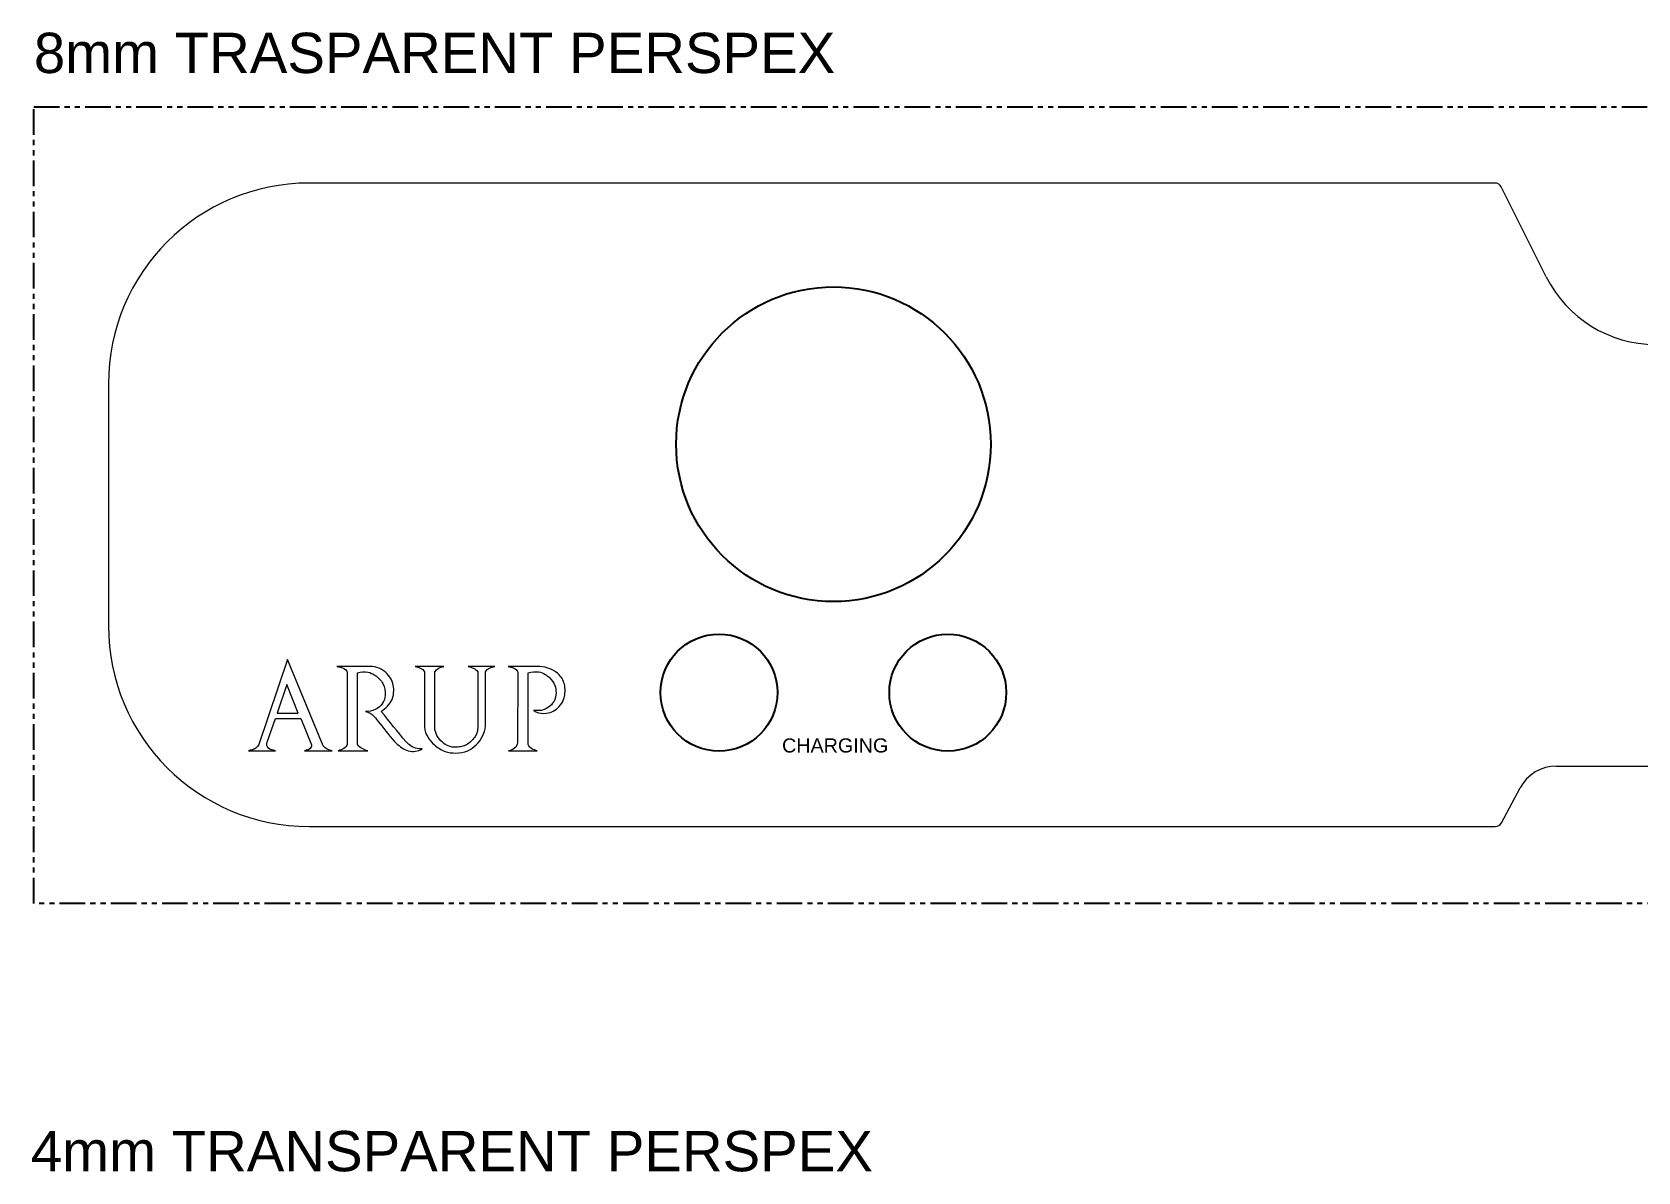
# Model space of a CAD drawing. Header units: millimetres. Extents: x -7 to 2412, y -1919 to -35.
# Drawn here: x -7 to 391.1, y -817.3 to -534.8 of the extents above; entities that cross this region are included whole.
import ezdxf

# ---------------------------------------------------------------- set-up
doc = ezdxf.new("R2010")
doc.units = ezdxf.units.MM
doc.linetypes.add('PHANTOM', pattern=[12.7, 6.35, -1.27, 1.27, -1.27, 1.27, -1.27])
doc.layers.add('Network', color=7, linetype='PHANTOM')
doc.layers.add('Outer Shell', color=10, linetype='Continuous')
doc.styles.get("Standard").update_dxf_attribs({"font": 'arial.ttf'})

msp = doc.modelspace()

# ---------------------------------------------------------------- linework, layer by layer
at = {"color": 7, "linetype": 'Continuous', "lineweight": 15}
for p, q in [((56.3, -690.27), (49.16, -711.34)), ((65.16, -711.71), (56.3, -690.27)), ((77.32, -692), (68.5, -692)), ((95.02, -692), (87.94, -692)), ((107.72, -692), (101.07, -692)), ((118.85, -692), (110.98, -692)), ((56.1, -696.5), (53.68, -703.58)), ((58.9, -703.58), (56.1, -696.5)), ((71.11, -693.58), (71.11, -711.34)), ((73.65, -711.34), (73.65, -693.58)), ((90.25, -693.36), (90.25, -707.09)), ((92.81, -707.09), (92.81, -693.36)), ((103.44, -693.36), (103.44, -706.84)), ((105.37, -706.84), (105.37, -693.36)), ((113.35, -693.42), (113.31, -710.9)), ((115.96, -711.34), (115.96, -693.58)), ((53.68, -703.58), (58.9, -703.58)), ((119.24, -702.94), (117.31, -702.94)), ((51.25, -710.8), (53.29, -704.92)), ((53.29, -704.92), (59.56, -704.92)), ((59.56, -704.92), (62.22, -711.43)), ((46.58, -712.9), (53.29, -712.9)), ((60.49, -712.9), (67.38, -712.9)), ((68.83, -712.9), (76.18, -712.9)), ((111.1, -712.9), (118.16, -712.9))]:
    msp.add_line(p, q, dxfattribs=at)
for points in [[(68.5, -692), (69.48, -692.24), (70.84, -692.34), (71.11, -693.58)], [(87.94, -692), (88.8, -692.2), (89.86, -692.42), (90.25, -693.36)], [(92.81, -693.36), (93.16, -692.5), (94.19, -692.15), (95.02, -692)], [(101.07, -692), (101.9, -692.33), (103, -692.44), (103.44, -693.36)], [(105.37, -693.36), (105.78, -692.48), (106.84, -692.14), (107.72, -692)], [(110.98, -692), (111.85, -692.24), (113.08, -692.35), (113.35, -693.42)], [(75.64, -703.16), (77.31, -703.36), (78.23, -705.03), (79.19, -706.14)], [(67.38, -712.9), (66.48, -712.79), (65.73, -712.4), (65.16, -711.71)], [(76.18, -712.9), (75.2, -712.68), (74.21, -712.23), (73.65, -711.34)], [(86.23, -712.9), (87.41, -713.23), (88.56, -713.09), (89.67, -712.46)], [(113.31, -710.9), (113.29, -712.06), (112.09, -712.72), (111.1, -712.9)], [(118.16, -712.9), (117.3, -712.7), (116.2, -712.31), (115.96, -711.34)]]:
    msp.add_open_spline(points, degree=3, dxfattribs=at)
for points, knots in [([(79.52, -703.16), (80.58, -702.4), (82.31, -700.87), (82.71, -698.13), (82.45, -696.05), (81.1, -693.4), (78.85, -692.17), (77.32, -692)], [0, 0, 0, 0, 0.271522, 0.420469, 0.536279, 0.689683, 1, 1, 1, 1]), ([(117.31, -702.94), (118.02, -703.47), (119.75, -703.85), (122.06, -703.3), (123.76, -701.96), (124.79, -700.4), (125.12, -698.56), (125.11, -696.41), (123.54, -693.12), (120.55, -692.19), (118.85, -692)], [0, 0, 0, 0, 0.126043, 0.24483, 0.330938, 0.433598, 0.50758, 0.597266, 0.742705, 1, 1, 1, 1]), ([(73.65, -693.58), (74.45, -693.31), (76.05, -693.19), (78.33, -694.24), (80.22, -696.17), (80.72, -698.89), (79.75, -702.16), (77.2, -703.27), (75.64, -703.16)], [0, 0, 0, 0, 0.148732, 0.265353, 0.427424, 0.59982, 0.719719, 1, 1, 1, 1]), ([(115.96, -693.58), (116.78, -693.33), (118.29, -693.15), (120.08, -693.81), (121.5, -694.94), (122.65, -696.45), (122.98, -698.66), (122.39, -701.38), (120.43, -702.59), (119.24, -702.94)], [0, 0, 0, 0, 0.162801, 0.27454, 0.349266, 0.502383, 0.615812, 0.761235, 1, 1, 1, 1]), ([(89.67, -712.46), (88.56, -712.49), (86.99, -712.03), (83.74, -708.56), (81.63, -705.63), (79.52, -703.16)], [0, 0, 0, 0, 0.237909, 0.314912, 1, 1, 1, 1]), ([(79.19, -706.14), (80.54, -707.78), (82.35, -710.58), (85.09, -712.58), (86.23, -712.9)], [0, 0, 0, 0, 0.644791, 1, 1, 1, 1]), ([(90.25, -707.09), (90.41, -708.84), (92.04, -711.17), (95.14, -713.23), (98.12, -713.62), (100.93, -713.18), (103.89, -710.97), (105.2, -708.58), (105.37, -706.84)], [0, 0, 0, 0, 0.234303, 0.378075, 0.501799, 0.642589, 0.759589, 1, 1, 1, 1]), ([(103.44, -706.84), (103.48, -707.39), (103.36, -708.4), (102.67, -709.67), (101.75, -710.64), (100.74, -711.49), (99.44, -711.86), (97.92, -712.14), (96.18, -711.86), (93.92, -710.4), (92.81, -708.55), (92.81, -707.09)], [0, 0, 0, 0, 0.101763, 0.183524, 0.262976, 0.347828, 0.423558, 0.509558, 0.632128, 0.737497, 1, 1, 1, 1]), ([(49.16, -711.34), (49.02, -711.7), (48.32, -712.55), (47.2, -712.73), (46.58, -712.9)], [0, 0, 0, 0, 0.368191, 1, 1, 1, 1]), ([(53.29, -712.9), (52.73, -712.75), (51.39, -712.62), (51.01, -711.28), (51.25, -710.8)], [0, 0, 0, 0, 0.550894, 1, 1, 1, 1]), ([(62.22, -711.43), (62.24, -711.63), (62.16, -712.54), (60.94, -712.79), (60.49, -712.9)], [0, 0, 0, 0, 0.244844, 1, 1, 1, 1]), ([(71.11, -711.34), (70.97, -711.77), (70.26, -712.48), (69.33, -712.77), (68.83, -712.9)], [0, 0, 0, 0, 0.459719, 1, 1, 1, 1])]:
    msp.add_open_spline(points, degree=3, knots=knots, dxfattribs=at)
at = {"layer": 'Network'}
msp.add_lwpolyline([(-6.61, -553.31), (971.32, -553.31), (971.32, -750.74), (-6.61, -750.74)], close=True, dxfattribs=at)
at = {"layer": 'Outer Shell', "linetype": 'Continuous', "lineweight": 15}
for p, q in [((355.67, -572.19), (61.63, -572.19)), ((368.39, -595.47), (357.24, -573.16)), ((11.88, -621.94), (11.88, -681.94)), ((370.92, -716.69), (602.67, -716.69)), ((357.25, -730.77), (361.88, -722.11)), ((61.63, -731.69), (355.71, -731.69))]:
    msp.add_line(p, q, dxfattribs=at)
at = {"layer": 'Outer Shell'}
msp.add_circle((191.64, -636.93), 39, dxfattribs=at)
at = {"layer": 'Outer Shell', "linetype": 'Continuous'}
for centre in [(163.27, -698.49), (220, -698.49)]:
    msp.add_circle(centre, 14.5, dxfattribs=at)
at = {"layer": 'Outer Shell', "linetype": 'Continuous', "lineweight": 15}
for centre, radius, start, end in [((61.63, -621.94), 49.75, 90, 180), ((355.67, -573.94), 1.75, 26.5651, 90), ((395.45, -581.94), 30.25, 206.5651, 270), ((61.63, -681.94), 49.75, 180, 270), ((370.92, -726.94), 10.25, 90, 151.8771), ((355.71, -729.94), 1.75, 270, 331.8771)]:
    msp.add_arc(centre, radius, start, end, dxfattribs=at)

# ---------------------------------------------------------------- texts
for s, height, p in [('8mm TRASPARENT PERSPEX', 10, (-6.61, -544.93)), ('CHARGING', 3.5, (178.9, -713.34)), ('4mm TRANSPARENT PERSPEX', 10, (-7.36, -817.14))]:
    msp.add_text(s, height=height).set_placement(p)

doc.saveas('drawing.dxf')
